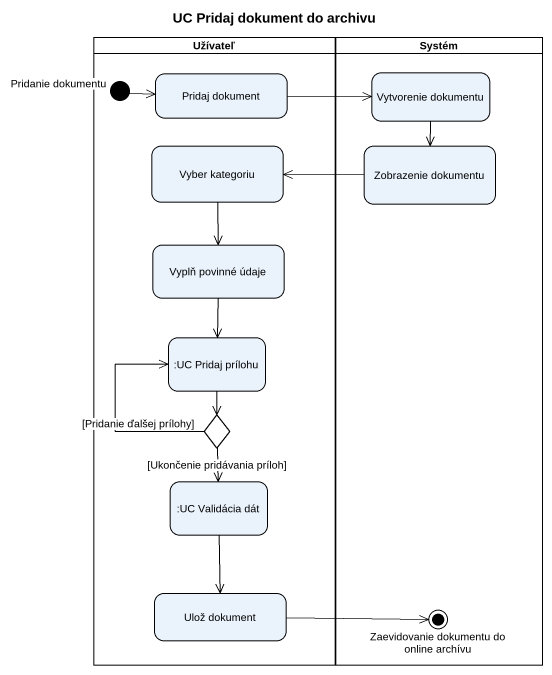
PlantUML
@startuml
title UC Pridaj dokument do archivu
hide empty description
state Užívateľ <<partition>> {
  state "Pridanie dokumentu" as Pridanie_dokumentu <<start>>
  state "Pridaj dokument" as Pridaj_dokument
  state "Vyber kategoriu" as Vyber_kategoriu
  state "Vyplň povinné údaje" as Vyplň_povinné_údaje
  state ":UC Pridaj prílohu" as UC_Pridaj_prílohu
  state choice1 <<choice>>
  state ":UC Validácia dát" as UC_Validácia_dát
  state "Ulož dokument" as Ulož_dokument
}
state Systém <<partition>> {
  state "Vytvorenie dokumentu" as Vytvorenie_dokumentu
  state "Zobrazenie dokumentu" as Zobrazenie_dokumentu
  state "Zaevidovanie dokumentu do online archívu" as Zaevidovanie_dokumentu_do <<end>>
}
Pridanie_dokumentu -right-> Pridaj_dokument
Pridaj_dokument -right-> Vytvorenie_dokumentu
Vytvorenie_dokumentu --> Zobrazenie_dokumentu
Vyber_kategoriu --> Vyplň_povinné_údaje
Zobrazenie_dokumentu -left-> Vyber_kategoriu
Vyplň_povinné_údaje --> UC_Pridaj_prílohu
UC_Pridaj_prílohu --> choice1
choice1 -up-> UC_Pridaj_prílohu : [Pridanie ďalšej prílohy]
choice1 --> UC_Validácia_dát : [Ukončenie pridávania príloh]
UC_Validácia_dát --> Ulož_dokument
Ulož_dokument -right-> Zaevidovanie_dokumentu_do
@enduml
